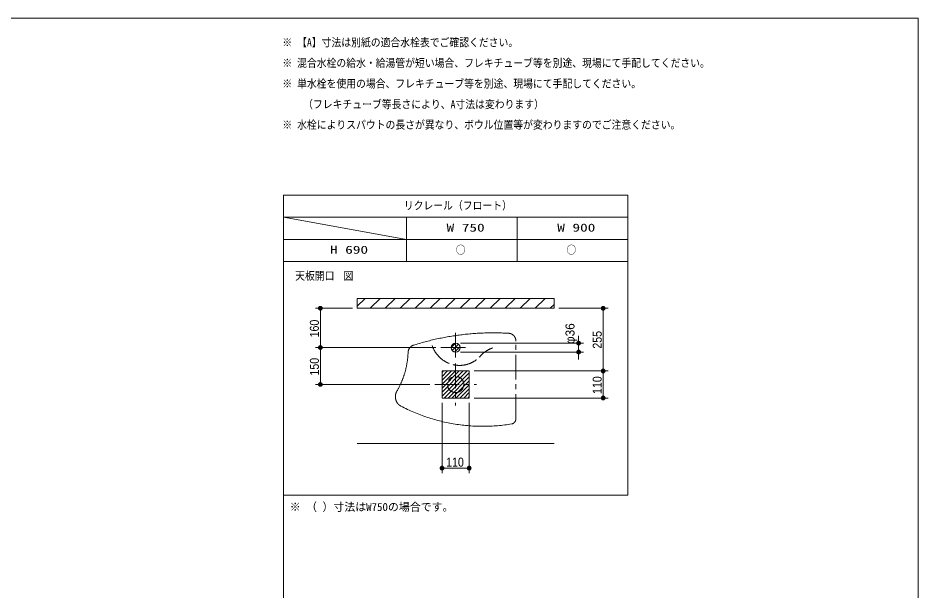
# Model space of a CAD drawing. Units: millimetres, scale not verified. Extents: x -6062 to 6062, y -3045 to 3045.
# Drawn here: x -1447 to 2212, y 440 to 2770 of the extents above; entities that cross this region are included whole.
import ezdxf
from ezdxf.enums import TextEntityAlignment as Align

# ---------------------------------------------------------------- set-up
doc = ezdxf.new("R2010")
doc.units = ezdxf.units.MM
doc.header["$LTSCALE"] = 20
doc.linetypes.add('CHAIN1', pattern=[8, 5, -1, 1, -1])
for name, color, linetype, lineweight in [('0-0_1図面枠', 7, 'Continuous', 9), ('0-2_2寸法-2', 7, 'Continuous', 9), ('0-3_0', 7, 'Continuous', 9), ('0-4_2寸法-1', 7, 'Continuous', 9), ('0-5_3一般', 7, 'Continuous', 9)]:
    doc.layers.add(name, color=color, linetype=linetype, lineweight=lineweight)
doc.styles.add('ＭＳ ゴシック', font='')
doc.styles.add('ＭＳ Ｐゴシック', font='')
doc.styles.get('ＭＳ ゴシック').set_extended_font_data('MS Gothic')
doc.styles.get('ＭＳ Ｐゴシック').set_extended_font_data('MS PGothic')

# ---------------------------------------------------------------- blocks, each defined once
blk = doc.blocks.new('グループ-2')
at = {"layer": '0-0_1図面枠'}
blk.add_lwpolyline([(-80000, 55400), (80000, 55400), (80000, -55400), (-80000, -55400)], close=True, dxfattribs=at)
blk = doc.blocks.new('図面枠')
at = {"layer": '0-0_1図面枠'}
blk.add_blockref('グループ-2', (0, 0), dxfattribs=at)
blk = doc.blocks.new('グループ-4')
at = {"layer": '0-0_1図面枠'}
for p, q in [((28400, 41000), (28400, -48600)), ((56400, 39200), (28400, 39200)), ((28400, 39200), (38400, 37400)), ((38400, 35600), (38400, 39200)), ((47400, 35600), (47400, 39200)), ((28400, 37400), (56400, 37400))]:
    blk.add_line(p, q, dxfattribs=at)
for points in [[(28400, 41000), (56400, 41000), (56400, 35600), (28400, 35600)], [(28400, 35600), (56400, 35600), (56400, 16600), (28400, 16600)]]:
    blk.add_lwpolyline(points, close=True, dxfattribs=at)
blk = doc.blocks.new('_Dot')
at = {"layer": '0-3_0'}
for p, q in [((-10, 0), (-20, 0)), ((9.78, 2), (-9.78, 2)), ((7.99, 6), (-7.99, 6)), ((9.16, -3.98), (-9.16, -3.98)), ((6, -7.98), (-6, -7.98))]:
    blk.add_line(p, q, dxfattribs=at)
for points in [[(10, 0), (9.92, 1.25), (9.69, 2.49), (9.3, 3.68), (8.76, 4.82), (8.09, 5.88), (7.29, 6.85), (6.37, 7.71), (5.36, 8.44), (4.26, 9.05), (3.09, 9.51), (1.87, 9.82), (0.63, 9.98), (-0.63, 9.98), (-1.87, 9.82), (-3.09, 9.51), (-4.26, 9.05), (-5.36, 8.44), (-6.37, 7.71), (-7.29, 6.85), (-8.09, 5.88), (-8.76, 4.82), (-9.3, 3.68), (-9.69, 2.49), (-9.92, 1.25), (-10, 0), (0, 0)], [(-10, 0), (-9.92, -1.25), (-9.69, -2.49), (-9.3, -3.68), (-8.76, -4.82), (-8.09, -5.88), (-7.29, -6.85), (-6.37, -7.71), (-5.36, -8.44), (-4.26, -9.05), (-3.09, -9.51), (-1.87, -9.82), (-0.63, -9.98), (0.63, -9.98), (1.87, -9.82), (3.09, -9.51), (4.26, -9.05), (5.36, -8.44), (6.37, -7.71), (7.29, -6.85), (8.09, -5.88), (8.76, -4.82), (9.3, -3.68), (9.69, -2.49), (9.92, -1.25), (10, 0), (0, 0)]]:
    blk.add_lwpolyline(points, close=True, dxfattribs=at)

msp = doc.modelspace()

# ---------------------------------------------------------------- linework, layer by layer
at = {"layer": '0-2_2寸法-2'}
for p, q in [((832.5, 1463.01), (832.5, 1478.01)), ((352.5, 1448), (852.5, 1448)), ((832.5, 1412), (832.5, 1448)), ((352.5, 1412), (852.5, 1412)), ((832.5, 1396.99), (832.5, 1381.99))]:
    msp.add_line(p, q, dxfattribs=at)
at = {"layer": '0-4_2寸法-1'}
for p, q in [((-87.5, 1590), (-237.5, 1590)), ((-217.5, 1445.01), (-217.5, 1574.99)), ((752.5, 1590), (952.5, 1590)), ((932.5, 1350.01), (932.5, 1574.99)), ((252.5, 1430), (-237.5, 1430)), ((252.5, 1430), (-237.5, 1430)), ((-217.5, 1414.99), (-217.5, 1295.01)), ((407.5, 1335), (952.5, 1335)), ((407.5, 1335), (952.5, 1335)), ((932.5, 1240.01), (932.5, 1319.99)), ((227.5, 1280), (-237.5, 1280)), ((407.5, 1225), (952.5, 1225)), ((277.5, 1205), (277.5, 920)), ((387.5, 1205), (387.5, 920)), ((372.49, 940), (292.51, 940))]:
    msp.add_line(p, q, dxfattribs=at)
at = {"layer": '0-5_3一般'}
for p, q in [((-67.5, 1598.08), (-35.58, 1630)), ((-14.62, 1590), (25.38, 1630)), ((46.34, 1590), (86.34, 1630)), ((107.3, 1590), (147.3, 1630)), ((168.26, 1590), (208.26, 1630)), ((229.22, 1590), (269.22, 1630)), ((290.18, 1590), (330.18, 1630)), ((351.14, 1590), (391.14, 1630)), ((412.1, 1590), (452.1, 1630)), ((473.06, 1590), (513.06, 1630)), ((534.02, 1590), (574.02, 1630)), ((594.98, 1590), (634.98, 1630)), ((655.94, 1590), (695.94, 1630)), ((-67.5, 1590), (732.5, 1590)), ((716.9, 1590), (732.5, 1605.6)), ((314.5, 1430), (332.5, 1448)), ((318.87, 1418.37), (344.13, 1443.63)), ((328.88, 1412.38), (350.12, 1433.62)), ((277.5, 1329), (283.5, 1335)), ((277.5, 1313), (299.5, 1335)), ((277.5, 1297), (315.5, 1335)), ((277.5, 1281), (331.5, 1335)), ((277.5, 1265), (347.5, 1335)), ((277.5, 1249), (363.5, 1335)), ((277.5, 1233), (379.5, 1335)), ((285.5, 1225), (387.5, 1327)), ((301.5, 1225), (387.5, 1311)), ((317.5, 1225), (387.5, 1295)), ((333.5, 1225), (387.5, 1279)), ((349.5, 1225), (387.5, 1263)), ((365.5, 1225), (387.5, 1247)), ((381.5, 1225), (387.5, 1231)), ((-67.5, 1040), (732.5, 1040)), ((-67.5, 1040), (732.5, 1040))]:
    msp.add_line(p, q, dxfattribs=at)
at = {"layer": '0-5_3一般', "linetype": 'CHAIN1'}
for p, q in [((332.5, 1490), (332.5, 1370)), ((238.27, 1434.48), (236.95, 1437.96)), ((272.5, 1430), (392.5, 1430)), ((332.5, 1365), (332.5, 1195)), ((247.5, 1280), (417.5, 1280))]:
    msp.add_line(p, q, dxfattribs=at)
at = {"layer": '0-5_3一般'}
for points in [[(-67.5, 1630), (732.5, 1630), (732.5, 1590), (-67.5, 1590)], [(277.5, 1335), (387.5, 1335), (387.5, 1225), (277.5, 1225)], [(277.5, 1335), (387.5, 1335), (387.5, 1225), (277.5, 1225)]]:
    msp.add_lwpolyline(points, close=True, dxfattribs=at)
at = {"layer": '0-5_3一般', "linetype": 'CHAIN1'}
for points in [[(444.86, 1489.25), (438.72, 1489), (432.58, 1488.71), (426.44, 1488.39), (420.31, 1488.04), (414.17, 1487.65), (408.04, 1487.22), (401.91, 1486.76), (395.78, 1486.26), (389.65, 1485.73), (383.53, 1485.16), (377.41, 1484.56), (371.29, 1483.92), (365.18, 1483.25), (359.07, 1482.54), (352.96, 1481.79), (346.86, 1481.01), (340.76, 1480.2), (334.67, 1479.35), (328.58, 1478.47), (322.49, 1477.55), (316.41, 1476.59), (310.33, 1475.6), (304.26, 1474.58), (298.2, 1473.52), (292.14, 1472.42), (286.08, 1471.29), (280.03, 1470.13), (273.99, 1468.93), (267.95, 1467.69), (261.92, 1466.43), (255.9, 1465.12), (249.88, 1463.78), (243.87, 1462.41), (237.86, 1461), (231.87, 1459.56), (225.88, 1458.08), (219.89, 1456.57), (213.92, 1455.03), (207.95, 1453.44)], [(563.92, 1482.93), (563.32, 1483.34), (562.71, 1483.73), (562.1, 1484.1), (561.48, 1484.46), (560.85, 1484.81), (560.21, 1485.13), (559.56, 1485.44), (558.91, 1485.74), (558.25, 1486.02), (557.59, 1486.28), (556.92, 1486.52), (556.25, 1486.75), (555.57, 1486.96), (554.88, 1487.15), (554.2, 1487.33), (553.5, 1487.49), (552.81, 1487.63), (552.11, 1487.75), (551.41, 1487.86), (550.71, 1487.94), (550, 1488.01), (549.3, 1488.07), (543.16, 1488.42), (537.02, 1488.74), (530.88, 1489.02), (524.74, 1489.26), (518.6, 1489.48), (512.46, 1489.65), (506.31, 1489.79), (500.17, 1489.9), (494.02, 1489.97), (487.87, 1490), (481.73, 1490), (475.58, 1489.96), (469.44, 1489.89), (463.29, 1489.78), (457.15, 1489.64), (451, 1489.46), (444.86, 1489.25)], [(577.42, 1458.34), (577.37, 1459.1), (577.29, 1459.85), (577.2, 1460.6), (577.09, 1461.35), (576.97, 1462.1), (576.82, 1462.84), (576.67, 1463.58), (576.49, 1464.32), (576.3, 1465.05), (576.1, 1465.77), (575.87, 1466.49), (575.64, 1467.21), (575.38, 1467.91), (575.11, 1468.62), (574.83, 1469.31), (574.53, 1470), (574.22, 1470.68), (573.89, 1471.35), (573.54, 1472.01), (573.18, 1472.66), (572.81, 1473.31), (572.42, 1473.94), (572.02, 1474.57), (571.61, 1475.18), (571.18, 1475.78), (570.74, 1476.38), (570.28, 1476.96), (569.81, 1477.53), (569.33, 1478.08), (568.84, 1478.63), (568.34, 1479.16), (567.82, 1479.68), (567.3, 1480.19), (566.76, 1480.68), (566.21, 1481.16), (565.65, 1481.62), (565.08, 1482.07), (564.5, 1482.51), (563.92, 1482.93)], [(172.33, 1443.24), (166.42, 1441.42), (160.52, 1439.57), (159.97, 1439.39), (159.42, 1439.19), (158.87, 1438.99), (158.33, 1438.77), (157.79, 1438.54), (157.25, 1438.3), (156.72, 1438.05), (156.19, 1437.79), (155.67, 1437.52), (155.15, 1437.24), (154.64, 1436.94), (154.14, 1436.64), (153.64, 1436.32), (153.14, 1436), (152.65, 1435.66), (152.17, 1435.32), (151.69, 1434.96), (151.22, 1434.59), (150.76, 1434.22), (150.31, 1433.83), (149.86, 1433.44), (149.41, 1433.04), (148.98, 1432.62), (148.55, 1432.2), (148.13, 1431.77), (147.72, 1431.33), (147.32, 1430.89), (146.92, 1430.43), (146.54, 1429.97), (146.16, 1429.49), (145.79, 1429.01), (145.43, 1428.53), (145.08, 1428.03), (144.73, 1427.53), (144.4, 1427.02), (144.08, 1426.51), (143.76, 1425.98)], [(207.95, 1453.44), (202, 1451.83), (196.05, 1450.18), (190.1, 1448.5), (184.17, 1446.78), (178.24, 1445.03), (172.33, 1443.24)], [(571.82, 1125.91), (572.12, 1126.25), (572.42, 1126.6), (572.71, 1126.96), (572.99, 1127.32), (573.27, 1127.69), (573.54, 1128.07), (573.8, 1128.45), (574.05, 1128.84), (574.29, 1129.23), (574.53, 1129.63), (574.76, 1130.03), (574.97, 1130.44), (575.18, 1130.86), (575.39, 1131.28), (575.58, 1131.7), (575.76, 1132.13), (575.94, 1132.57), (576.11, 1133.01), (576.26, 1133.45), (576.41, 1133.89), (576.55, 1134.34), (576.68, 1134.79), (576.8, 1135.25), (576.91, 1135.71), (577.01, 1136.17), (577.11, 1136.63), (577.19, 1137.09), (577.26, 1137.56), (577.32, 1138.03), (577.38, 1138.5), (577.42, 1138.97), (577.46, 1139.44), (577.48, 1139.91), (577.5, 1140.38), (577.5, 1140.86), (577.5, 1456.07), (577.49, 1456.83), (577.47, 1457.58), (577.42, 1458.34)], [(143.76, 1425.98), (143.45, 1425.45), (143.16, 1424.92), (142.87, 1424.38), (142.6, 1423.83), (142.33, 1423.28), (142.07, 1422.72), (141.83, 1422.16), (141.59, 1421.59), (141.37, 1421.01), (141.15, 1420.44), (140.95, 1419.85), (140.75, 1419.27), (140.57, 1418.68), (140.4, 1418.08), (140.23, 1417.48), (140.08, 1416.88), (139.94, 1416.28), (139.81, 1415.67), (139.69, 1415.06), (139.59, 1414.45), (139.49, 1413.84), (139.41, 1413.22), (139.33, 1412.61), (139.27, 1411.99), (139.22, 1411.37), (139.18, 1410.75), (139.15, 1410.12), (139.04, 1407.53), (138.91, 1404.93), (138.77, 1402.34), (138.6, 1399.75), (138.42, 1397.15), (138.21, 1394.56), (137.98, 1391.98), (137.74, 1389.39), (137.47, 1386.81), (137.19, 1384.23), (136.88, 1381.65), (136.56, 1379.07)], [(430.39, 1392.84), (429.68, 1392.02), (428.31, 1390.66)], [(136.56, 1379.07), (136.22, 1376.5), (135.85, 1373.93), (135.47, 1371.36), (135.07, 1368.8), (134.65, 1366.24), (134.21, 1363.69), (133.75, 1361.13), (133.27, 1358.59), (132.77, 1356.04), (132.25, 1353.5), (131.71, 1350.97), (131.15, 1348.44), (130.58, 1345.92), (129.98, 1343.4), (129.37, 1340.88), (128.73, 1338.37), (128.08, 1335.87), (127.41, 1333.37), (126.72, 1330.88), (126.01, 1328.4), (125.28, 1325.92), (124.53, 1323.45), (123.77, 1320.98), (122.98, 1318.52), (122.18, 1316.07), (121.36, 1313.63), (120.51, 1311.19), (119.65, 1308.76), (118.78, 1306.34), (117.88, 1303.92), (116.97, 1301.51), (116.03, 1299.12), (115.08, 1296.73), (114.11, 1294.34), (113.13, 1291.97), (112.12, 1289.6), (111.1, 1287.25), (110.06, 1284.9), (109, 1282.56)], [(109, 1282.56), (107.92, 1280.24), (106.82, 1277.92), (105.71, 1275.61), (104.58, 1273.31), (103.44, 1271.02), (102.27, 1268.74), (101.09, 1266.47), (99.89, 1264.21), (98.67, 1261.97), (97.44, 1259.73), (96.19, 1257.5), (94.92, 1255.29), (93.64, 1253.08), (93.36, 1252.6), (93.09, 1252.12), (92.83, 1251.64), (92.57, 1251.15), (92.32, 1250.66), (92.07, 1250.16), (91.83, 1249.66), (91.59, 1249.16), (91.37, 1248.66), (91.14, 1248.15), (90.93, 1247.63), (90.72, 1247.12), (90.52, 1246.6), (90.32, 1246.08), (90.13, 1245.56), (89.94, 1245.03), (89.77, 1244.5), (89.6, 1243.97), (89.43, 1243.44), (89.27, 1242.9), (89.12, 1242.36), (88.98, 1241.82), (88.84, 1241.28), (88.71, 1240.74), (88.58, 1240.19), (88.47, 1239.65)], [(88.47, 1239.65), (88.35, 1239.1), (88.25, 1238.55), (88.15, 1237.99), (88.06, 1237.44), (87.98, 1236.89), (87.9, 1236.33), (87.83, 1235.77), (87.77, 1235.22), (87.71, 1234.66), (87.66, 1234.1), (87.61, 1233.54), (87.58, 1232.98), (87.55, 1232.42), (87.53, 1231.86), (87.51, 1231.29), (87.5, 1230.73), (87.5, 1230.17), (87.5, 1229.61), (87.52, 1229.05), (87.54, 1228.49), (87.56, 1227.92), (87.59, 1227.36), (87.63, 1226.8), (87.68, 1226.24), (87.73, 1225.68), (87.79, 1225.13), (87.86, 1224.57), (87.93, 1224.01), (88.01, 1223.46), (88.1, 1222.9), (88.19, 1222.35), (88.29, 1221.8), (88.4, 1221.25), (88.52, 1220.7), (88.64, 1220.15), (88.76, 1219.61), (88.9, 1219.07), (89.04, 1218.53), (89.19, 1217.99)], [(89.19, 1217.99), (89.34, 1217.45), (89.5, 1216.91), (89.67, 1216.38), (89.84, 1215.85), (90.02, 1215.32), (90.21, 1214.8), (90.4, 1214.28), (90.6, 1213.76), (90.81, 1213.24), (91.02, 1212.73), (91.24, 1212.22), (91.46, 1211.71), (91.7, 1211.2), (91.93, 1210.7), (92.18, 1210.21), (92.42, 1209.71), (92.68, 1209.22), (92.94, 1208.73), (93.21, 1208.25), (93.48, 1207.77), (93.76, 1207.3), (94.05, 1206.82), (94.34, 1206.36), (94.63, 1205.89), (94.93, 1205.43), (95.24, 1204.98), (95.55, 1204.53), (95.87, 1204.08), (96.2, 1203.64), (96.53, 1203.2), (96.86, 1202.77), (97.2, 1202.34), (97.55, 1201.92), (97.9, 1201.5), (98.25, 1201.09), (98.61, 1200.68), (98.98, 1200.28), (99.35, 1199.88), (99.72, 1199.49)], [(99.72, 1199.49), (100.1, 1199.11), (100.49, 1198.72), (100.88, 1198.35), (101.27, 1197.98), (101.67, 1197.61), (102.07, 1197.25), (102.48, 1196.9), (102.89, 1196.55), (103.31, 1196.21), (103.73, 1195.87), (104.15, 1195.54), (104.58, 1195.22), (105.01, 1194.9), (105.45, 1194.59), (105.89, 1194.28), (106.33, 1193.99), (106.78, 1193.69), (107.23, 1193.41), (107.68, 1193.12), (108.14, 1192.85), (108.6, 1192.58), (109.06, 1192.32), (109.53, 1192.07), (110, 1191.82), (116.52, 1188.48), (123.07, 1185.2), (129.65, 1181.99), (136.26, 1178.85), (142.9, 1175.78), (149.56, 1172.77), (156.25, 1169.83), (162.96, 1166.96), (169.7, 1164.15), (176.47, 1161.42), (183.26, 1158.75), (190.07, 1156.15), (196.9, 1153.62), (203.76, 1151.16), (210.63, 1148.77)], [(210.63, 1148.77), (217.53, 1146.45), (224.45, 1144.2), (231.38, 1142.02), (238.34, 1139.91), (245.31, 1137.87), (252.31, 1135.91), (259.31, 1134.01), (266.34, 1132.18), (273.38, 1130.43), (280.44, 1128.74), (287.51, 1127.13), (294.59, 1125.59), (301.69, 1124.12), (308.8, 1122.73), (315.92, 1121.4), (323.06, 1120.15), (330.2, 1118.97), (337.36, 1117.86), (344.52, 1116.83), (351.69, 1115.87), (358.87, 1114.98), (366.06, 1114.16), (373.26, 1113.42), (380.46, 1112.75), (387.67, 1112.15), (394.88, 1111.62), (402.1, 1111.17), (409.32, 1110.79), (416.54, 1110.49), (423.76, 1110.26), (430.99, 1110.1), (438.22, 1110.01), (445.45, 1110), (452.68, 1110.06), (459.9, 1110.19), (467.13, 1110.4), (474.36, 1110.68), (481.58, 1111.04), (488.79, 1111.46)], [(488.79, 1111.46), (496.01, 1111.96), (503.22, 1112.54), (510.42, 1113.18), (517.62, 1113.9), (524.81, 1114.69), (531.99, 1115.56), (539.17, 1116.5), (546.33, 1117.51), (553.49, 1118.59), (560.64, 1119.74), (561.08, 1119.82), (561.51, 1119.91), (561.94, 1120.01), (562.37, 1120.12), (562.8, 1120.24), (563.22, 1120.37), (563.64, 1120.5), (564.06, 1120.65), (564.48, 1120.81), (564.89, 1120.98), (565.3, 1121.16), (565.7, 1121.35), (566.1, 1121.54), (566.5, 1121.75), (566.89, 1121.97), (567.28, 1122.19), (567.66, 1122.43), (568.04, 1122.67), (568.41, 1122.92), (568.78, 1123.19), (569.14, 1123.46), (569.5, 1123.73), (569.85, 1124.02), (570.19, 1124.32), (570.53, 1124.62), (570.86, 1124.93), (571.19, 1125.25), (571.5, 1125.58), (571.82, 1125.91)]]:
    msp.add_lwpolyline(points, dxfattribs=at)
at = {"layer": '0-5_3一般'}
msp.add_circle((332.5, 1430), 18, dxfattribs=at)
msp.add_circle((332.5, 1430), 18, dxfattribs=at)
at = {"layer": '0-5_3一般', "linetype": 'CHAIN1'}
msp.add_circle((332.5, 1280), 33, dxfattribs=at)
for centre, radius, start, end in [((349.67, 1476.49), 119.06, 200.66442, 256.59368), ((523.82, 1312.34), 123.33, 109.09792, 139.25124), ((348.33, 1470.86), 113.27, 256.59368, 314.92282)]:
    msp.add_arc(centre, radius, start, end, dxfattribs=at)

# ---------------------------------------------------------------- block references
at = {"layer": '0-0_1図面枠', "xscale": 0.05, "yscale": 0.05}
for name in ['図面枠', 'グループ-4']:
    msp.add_blockref(name, (-1787.5, 0), dxfattribs=at)
at = {"layer": '0-2_2寸法-2', "xscale": 0.7503418, "yscale": 0.7503418}
for p, rotation in [((832.5, 1448), 270), ((832.5, 1412), 90)]:
    msp.add_blockref('_Dot', p, dxfattribs=dict(at, rotation=rotation))
at = {"layer": '0-4_2寸法-1', "xscale": 0.7503418, "yscale": 0.7503418}
for p, rotation in [((-217.5, 1590), 90), ((932.5, 1590), 90), ((-217.5, 1430), 270), ((-217.5, 1430), 90), ((932.5, 1335), 270), ((932.5, 1335), 90), ((-217.5, 1280), 270), ((932.5, 1225), 270), ((277.5, 940), 180)]:
    msp.add_blockref('_Dot', p, dxfattribs=dict(at, rotation=rotation))
msp.add_blockref('_Dot', (387.5, 940), dxfattribs=at)

# ---------------------------------------------------------------- texts
at = {"layer": '0-0_1図面枠', "style": 'ＭＳ ゴシック'}
for s, width, p in [('※ 【A】寸法は別紙の適合水栓表でご確認ください。', 0.9, (-372.1, 2644.66)), ('※ 混合水栓の給水・給湯管が短い場合、フレキチューブ等を別途、現場にて手配してください。', 0.9, (-372.1, 2560.96)), ('※ 単水栓を使用の場合、フレキチューブ等を別途、現場にて手配してください。', 0.9, (-372.1, 2477.03)), ('\u3000\u3000（フレキチューブ等長さにより、A寸法は変わります）', 0.9, (-367.5, 2393.1)), ('※ 水栓によりスパウトの長さが異なり、ボウル位置等が変わりますのでご注意ください。', 0.9, (-372.1, 2309.78)), ('リクレール（フロート）', 0.9, (121.75, 1981.54)), ('W 750', 1.4, (295.55, 1891.74)), ('W 900', 1.4, (745.55, 1891.74)), ('H 690', 1.4, (-178.49, 1801.74)), ('○', 0.9, (332.91, 1801.25)), ('○', 0.9, (782.91, 1801.25)), ('天板開口', 0.9, (-320, 1695.64)), ('図', 0.9, (-123.27, 1695.64))]:
    msp.add_text(s, height=32.55, dxfattribs=dict(at, width=width)).set_placement(p, align=Align.BOTTOM_LEFT)
msp.add_text('※ （ ）寸法はW750の場合です。', height=32.55, dxfattribs=at).set_placement((-342.1, 756.01), align=Align.BOTTOM_LEFT)
at = {"layer": '0-2_2寸法-2', "style": 'ＭＳ Ｐゴシック'}
msp.add_text('φ36', height=36.66, rotation=90, dxfattribs=at).set_placement((826.94, 1444.57), align=Align.BOTTOM_LEFT)
at = {"layer": '0-4_2寸法-1', "style": 'ＭＳ Ｐゴシック', "width": 0.9}
for s, p in [('160', (-212.54, 1471.39)), ('255', (937.56, 1425.61)), ('150', (-212.54, 1316.39)), ('110', (937.46, 1241.39))]:
    msp.add_text(s, height=36.66, rotation=90, dxfattribs=at).set_placement(p, align=Align.BOTTOM_LEFT)
msp.add_text('110', height=36.66, dxfattribs=at).set_placement((293.89, 935.04), align=Align.BOTTOM_LEFT)

doc.saveas('drawing.dxf')
